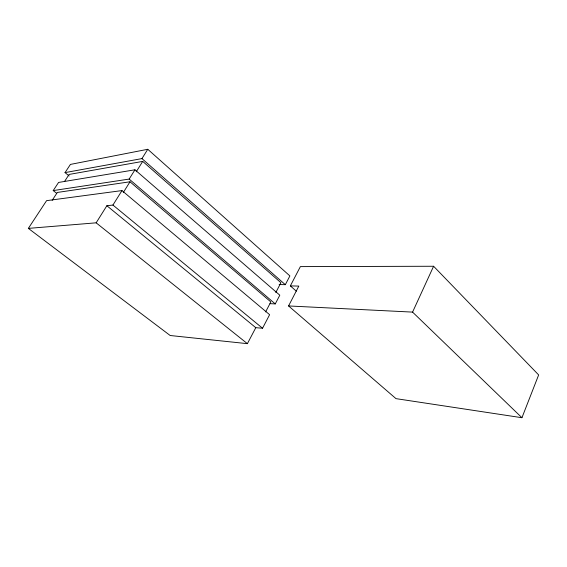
<?xml version="1.0" encoding="UTF-8"?>
<svg xmlns="http://www.w3.org/2000/svg" width="567" height="567" viewBox="0 0 567 567"><rect width="100%" height="100%" fill="white"/><g stroke="black" fill="none" stroke-linecap="round" stroke-linejoin="round"><path stroke-width="0.85" d="M290.347 285.896L298.823 286.087L288.568 305.946L396 398.644L521.945 417.716L538.65 374.929L433.599 266.256L300.375 266.61L290.347 285.896L296.307 291.154M288.568 305.946L412.57 312.105L433.599 266.256M262.542 328.236L269.623 314.692L121.976 190.583L46.586 200.654L28.35 228.388L170.178 335.508L247.389 343.666L255.795 327.683L262.542 328.236L112.932 205.056L106.872 205.729L96.149 222.824L28.35 228.388M269.998 303.664L275.257 303.912L279.815 295.201L134.96 169.795L58.571 182.439L53.213 190.583L56.679 193.34M279.141 284.549L285.307 284.684L289.893 275.923L147.774 149.284L70.421 164.416L65.035 172.609L69.139 175.961M265.597 311.907L270.849 301.913L129.999 181.787L57.352 192.44L52.157 200.371M275.81 292.473L280.927 282.72L142.714 161.397L69.146 174.43L64.539 181.468M123.301 192.525L129.999 181.787M136.222 171.801L142.714 161.397M112.932 205.056L121.976 190.583M53.213 190.583L129.156 179.08L134.96 169.795M65.035 172.609L141.956 158.597L147.774 149.284M96.149 222.824L247.389 343.666M106.872 205.729L255.795 327.683M129.156 179.08L275.257 303.912M141.956 158.597L285.307 284.684M412.57 312.105L521.945 417.716"/></g></svg>
